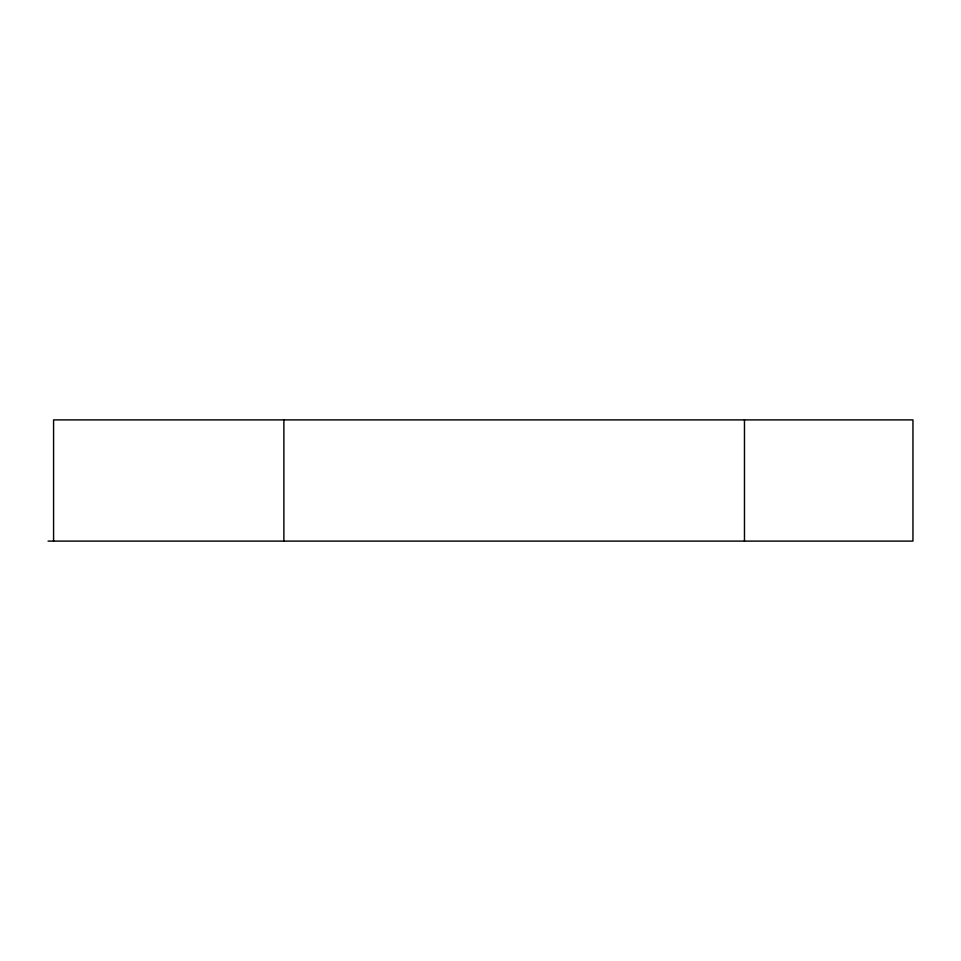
<?xml version="1.0" encoding="UTF-8"?>
<svg xmlns="http://www.w3.org/2000/svg" width="961" height="961" viewBox="0 0 961 961"><rect width="100%" height="100%" fill="white"/><g stroke="black" fill="none" stroke-linecap="round" stroke-linejoin="round"><path stroke-width="1.44" d="M48.05 541.103L912.95 541.103L912.95 419.897L53.576 419.897L53.576 541.103M744.475 419.897L744.475 541.103M283.879 419.897L283.879 541.103"/></g></svg>
